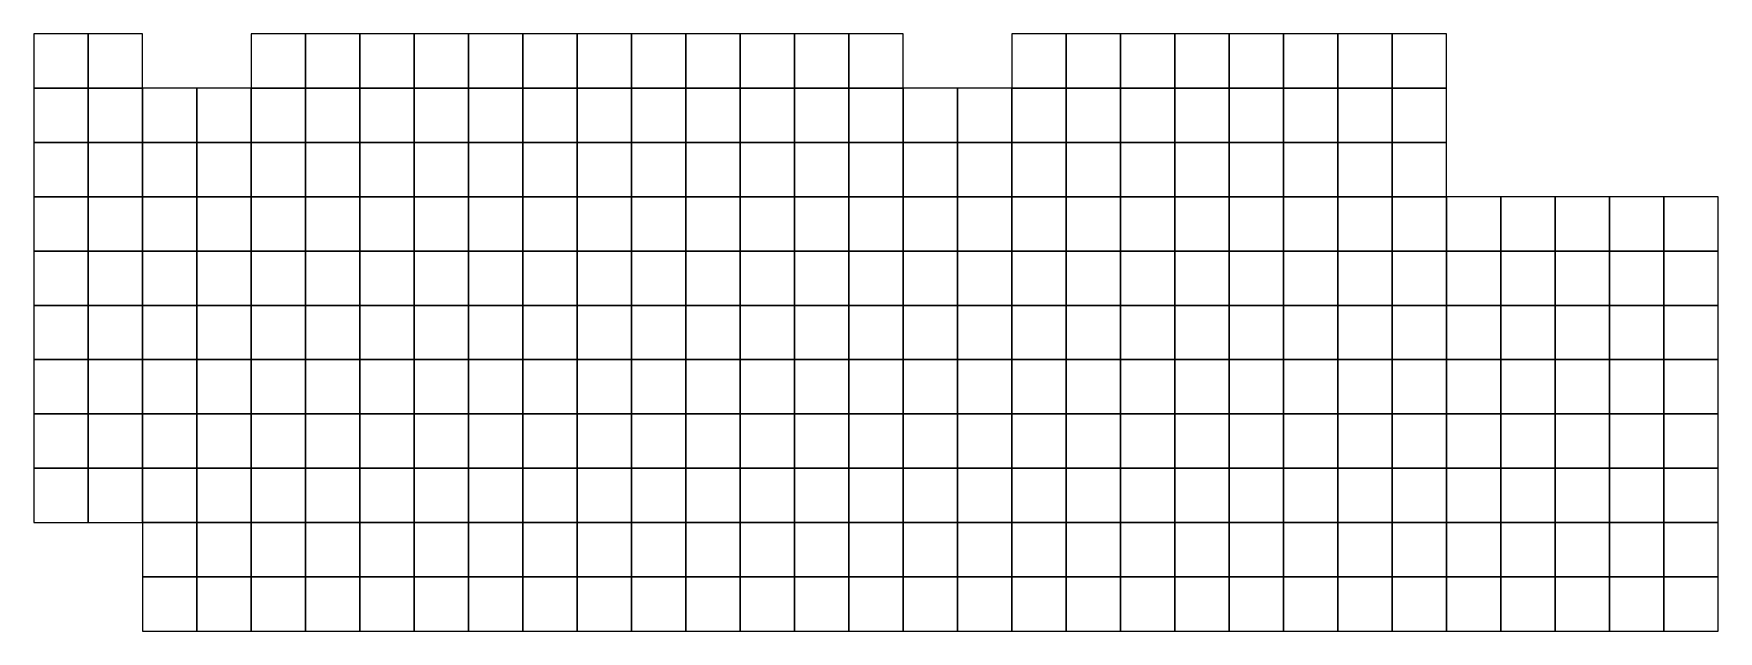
# Model space of a CAD drawing. Extents: x 225000 to 2157367, y 208400 to 840900.
# Drawn here: x 225000 to 243600, y 208400 to 215000 of the extents above; entities that cross this region are included whole.
import ezdxf

# ---------------------------------------------------------------- set-up
doc = ezdxf.new("R2010")
doc.units = 0
doc.header["$LTSCALE"] = 10
doc.layers.add('XFM2P20L-DC$0$A-R-Plan (Substation)', color=214, linetype='Continuous')
doc.layers.add('XFM2Q20-DC$0$A-R-Plan (Substation)', color=214, linetype='Continuous')
doc.layers.get('XFM2P20L-DC$0$A-R-Plan (Substation)').off()
doc.layers.get('XFM2Q20-DC$0$A-R-Plan (Substation)').off()
pattern_1 = [(0, (0, 0), (10, 10), [5, -15]), (90, (2.5, -2.5), (-10, 10), [5, -15])]

# ---------------------------------------------------------------- blocks, each defined once
blk = doc.blocks.new('XFM2Q20-DC$0$R-Plan')
h = blk.add_hatch()
h.set_pattern_fill('CROSS', color=256, scale=40)
h.set_pattern_definition(pattern_1)
h.paths.add_polyline_path([(0, 0), (60, 0), (60, 60), (0, 60)])
at = {"layer": 'DEFPOINTS'}
blk.add_lwpolyline([(0, 0), (60, 0), (60, 60), (0, 60)], close=True, dxfattribs=at)
blk = doc.blocks.new('XFM2Q20-DC')
at = {"layer": 'XFM2Q20-DC$0$A-R-Plan (Substation)', "xscale": 10, "yscale": 10, "zscale": 10}
for p in [(225000, 14400, 0), (225600, 14400, 0), (227400, 14400, 0), (228000, 14400, 0), (228600, 14400, 0), (229200, 14400, 0), (229800, 14400, 0), (230400, 14400, 0), (231000, 14400, 0), (231600, 14400, 0), (232200, 14400, 0), (232800, 14400, 0), (233400, 14400, 0), (234000, 14400, 0), (235800, 14400, 0), (236400, 14400, 0), (237000, 14400, 0), (237600, 14400, 0), (238200, 14400, 0), (238800, 14400, 0), (239400, 14400, 0), (240000, 14400, 0), (225000, 13800, 0), (225600, 13800, 0), (226200, 13800, 0), (226800, 13800, 0), (227400, 13800, 0), (228000, 13800, 0), (228600, 13800, 0), (229200, 13800, 0), (229800, 13800, 0), (230400, 13800, 0), (231000, 13800, 0), (231600, 13800, 0), (232200, 13800, 0), (232800, 13800, 0), (233400, 13800, 0), (234000, 13800, 0), (234600, 13800, 0), (235200, 13800, 0), (235800, 13800, 0), (236400, 13800, 0), (237000, 13800, 0), (237600, 13800, 0), (238200, 13800, 0), (238800, 13800, 0), (239400, 13800, 0), (240000, 13800, 0), (225000, 13200, 0), (225600, 13200, 0), (226200, 13200, 0), (226800, 13200, 0), (227400, 13200, 0), (228000, 13200, 0), (228600, 13200, 0), (229200, 13200, 0), (229800, 13200, 0), (230400, 13200, 0), (231000, 13200, 0), (231600, 13200, 0), (232200, 13200, 0), (232800, 13200, 0), (233400, 13200, 0), (234000, 13200, 0), (234600, 13200, 0), (235200, 13200, 0), (235800, 13200, 0), (236400, 13200, 0), (237000, 13200, 0), (237600, 13200, 0), (238200, 13200, 0), (238800, 13200, 0), (239400, 13200, 0), (240000, 13200, 0), (225000, 12600, 0), (225600, 12600, 0), (226200, 12600, 0), (226800, 12600, 0), (227400, 12600, 0), (228000, 12600, 0), (228600, 12600, 0), (229200, 12600, 0), (229800, 12600, 0), (230400, 12600, 0), (231000, 12600, 0), (231600, 12600, 0), (232200, 12600, 0), (232800, 12600, 0), (233400, 12600, 0), (234000, 12600, 0), (234600, 12600, 0), (235200, 12600, 0), (235800, 12600, 0), (236400, 12600, 0), (237000, 12600, 0), (237600, 12600, 0), (238200, 12600, 0), (238800, 12600, 0), (239400, 12600, 0), (240000, 12600, 0), (240600, 12600, 0), (241200, 12600, 0), (241800, 12600, 0), (242400, 12600, 0), (243000, 12600, 0), (225000, 12000, 0), (225600, 12000, 0), (226200, 12000, 0), (226800, 12000, 0), (227400, 12000, 0), (228000, 12000, 0), (228600, 12000, 0), (229200, 12000, 0), (229800, 12000, 0), (230400, 12000, 0), (231000, 12000, 0), (231600, 12000, 0), (232200, 12000, 0), (232800, 12000, 0), (233400, 12000, 0), (234000, 12000, 0), (234600, 12000, 0), (235200, 12000, 0), (235800, 12000, 0), (236400, 12000, 0), (237000, 12000, 0), (237600, 12000, 0), (238200, 12000, 0), (238800, 12000, 0), (239400, 12000, 0), (240000, 12000, 0), (240600, 12000, 0), (241200, 12000, 0), (241800, 12000, 0), (242400, 12000, 0), (243000, 12000, 0), (225000, 11400, 0), (225600, 11400, 0), (226200, 11400, 0), (226800, 11400, 0), (227400, 11400, 0), (228000, 11400, 0), (228600, 11400, 0), (229200, 11400, 0), (229800, 11400, 0), (230400, 11400, 0), (231000, 11400, 0), (231600, 11400, 0), (232200, 11400, 0), (232800, 11400, 0), (233400, 11400, 0), (234000, 11400, 0), (234600, 11400, 0), (235200, 11400, 0), (235800, 11400, 0), (236400, 11400, 0), (237000, 11400, 0), (237600, 11400, 0), (238200, 11400, 0), (238800, 11400, 0), (239400, 11400, 0), (240000, 11400, 0), (240600, 11400, 0), (241200, 11400, 0), (241800, 11400, 0), (242400, 11400, 0), (243000, 11400, 0), (225000, 10800, 0), (225600, 10800, 0), (226200, 10800, 0), (226800, 10800, 0), (227400, 10800, 0), (228000, 10800, 0), (228600, 10800, 0), (229200, 10800, 0), (229800, 10800, 0), (230400, 10800, 0), (231000, 10800, 0), (231600, 10800, 0), (232200, 10800, 0), (232800, 10800, 0), (233400, 10800, 0), (234000, 10800, 0), (234600, 10800, 0), (235200, 10800, 0), (235800, 10800, 0), (236400, 10800, 0), (237000, 10800, 0), (237600, 10800, 0), (238200, 10800, 0), (238800, 10800, 0), (239400, 10800, 0), (240000, 10800, 0), (240600, 10800, 0), (241200, 10800, 0), (241800, 10800, 0), (242400, 10800, 0), (243000, 10800, 0), (225000, 10200, 0), (225600, 10200, 0), (226200, 10200, 0), (226800, 10200, 0), (227400, 10200, 0), (228000, 10200, 0), (228600, 10200, 0), (229200, 10200, 0), (229800, 10200, 0), (230400, 10200, 0), (231000, 10200, 0), (231600, 10200, 0), (232200, 10200, 0), (232800, 10200, 0), (233400, 10200, 0), (234000, 10200, 0), (234600, 10200, 0), (235200, 10200, 0), (235800, 10200, 0), (236400, 10200, 0), (237000, 10200, 0), (237600, 10200, 0), (238200, 10200, 0), (238800, 10200, 0), (239400, 10200, 0), (240000, 10200, 0), (240600, 10200, 0), (241200, 10200, 0), (241800, 10200, 0), (242400, 10200, 0), (243000, 10200, 0), (225000, 9600, 0), (225600, 9600, 0), (226200, 9600, 0), (226800, 9600, 0), (227400, 9600, 0), (228000, 9600, 0), (228600, 9600, 0), (229200, 9600, 0), (229800, 9600, 0), (230400, 9600, 0), (231000, 9600, 0), (231600, 9600, 0), (232200, 9600, 0), (232800, 9600, 0), (233400, 9600, 0), (234000, 9600, 0), (234600, 9600, 0), (235200, 9600, 0), (235800, 9600, 0), (236400, 9600, 0), (237000, 9600, 0), (237600, 9600, 0), (238200, 9600, 0), (238800, 9600, 0), (239400, 9600, 0), (240000, 9600, 0), (240600, 9600, 0), (241200, 9600, 0), (241800, 9600, 0), (242400, 9600, 0), (243000, 9600, 0), (226200, 9000, 0), (226800, 9000, 0), (227400, 9000, 0), (228000, 9000, 0), (228600, 9000, 0), (229200, 9000, 0), (229800, 9000, 0), (230400, 9000, 0), (231000, 9000, 0), (231600, 9000, 0), (232200, 9000, 0), (232800, 9000, 0), (233400, 9000, 0), (234000, 9000, 0), (234600, 9000, 0), (235200, 9000, 0), (235800, 9000, 0), (236400, 9000, 0), (237000, 9000, 0), (237600, 9000, 0), (238200, 9000, 0), (238800, 9000, 0), (239400, 9000, 0), (240000, 9000, 0), (240600, 9000, 0), (241200, 9000, 0), (241800, 9000, 0), (242400, 9000, 0), (243000, 9000, 0), (226200, 8400, 0), (226800, 8400, 0), (227400, 8400, 0), (228000, 8400, 0), (228600, 8400, 0), (229200, 8400, 0), (229800, 8400, 0), (230400, 8400, 0), (231000, 8400, 0), (231600, 8400, 0), (232200, 8400, 0), (232800, 8400, 0), (233400, 8400, 0), (234000, 8400, 0), (234600, 8400, 0), (235200, 8400, 0), (235800, 8400, 0), (236400, 8400, 0), (237000, 8400, 0), (237600, 8400, 0), (238200, 8400, 0), (238800, 8400, 0), (239400, 8400, 0), (240000, 8400, 0), (240600, 8400, 0), (241200, 8400, 0), (241800, 8400, 0), (242400, 8400, 0), (243000, 8400, 0)]:
    blk.add_blockref('XFM2Q20-DC$0$R-Plan', p, dxfattribs=at)
blk = doc.blocks.new('XFM2P20L-DC$0$R-Plan')
h = blk.add_hatch()
h.set_pattern_fill('CROSS', color=256, scale=40)
h.set_pattern_definition(pattern_1)
h.paths.add_polyline_path([(0, 0), (60, 0), (60, 60), (0, 60)])
at = {"layer": 'DEFPOINTS'}
blk.add_lwpolyline([(0, 0), (60, 0), (60, 60), (0, 60)], close=True, dxfattribs=at)
blk = doc.blocks.new('XFM2P20L-DC')
at = {"layer": 'XFM2P20L-DC$0$A-R-Plan (Substation)', "xscale": 10, "yscale": 10, "zscale": 10}
for p in [(225000, 14400, 0), (225600, 14400, 0), (227400, 14400, 0), (228000, 14400, 0), (228600, 14400, 0), (229200, 14400, 0), (229800, 14400, 0), (230400, 14400, 0), (231000, 14400, 0), (231600, 14400, 0), (232200, 14400, 0), (232800, 14400, 0), (233400, 14400, 0), (234000, 14400, 0), (235800, 14400, 0), (236400, 14400, 0), (237000, 14400, 0), (237600, 14400, 0), (238200, 14400, 0), (238800, 14400, 0), (239400, 14400, 0), (240000, 14400, 0), (225000, 13800, 0), (225600, 13800, 0), (226200, 13800, 0), (226800, 13800, 0), (227400, 13800, 0), (228000, 13800, 0), (228600, 13800, 0), (229200, 13800, 0), (229800, 13800, 0), (230400, 13800, 0), (231000, 13800, 0), (231600, 13800, 0), (232200, 13800, 0), (232800, 13800, 0), (233400, 13800, 0), (234000, 13800, 0), (234600, 13800, 0), (235200, 13800, 0), (235800, 13800, 0), (236400, 13800, 0), (237000, 13800, 0), (237600, 13800, 0), (238200, 13800, 0), (238800, 13800, 0), (239400, 13800, 0), (240000, 13800, 0), (225000, 13200, 0), (225600, 13200, 0), (226200, 13200, 0), (226800, 13200, 0), (227400, 13200, 0), (228000, 13200, 0), (228600, 13200, 0), (229200, 13200, 0), (229800, 13200, 0), (230400, 13200, 0), (231000, 13200, 0), (231600, 13200, 0), (232200, 13200, 0), (232800, 13200, 0), (233400, 13200, 0), (234000, 13200, 0), (234600, 13200, 0), (235200, 13200, 0), (235800, 13200, 0), (236400, 13200, 0), (237000, 13200, 0), (237600, 13200, 0), (238200, 13200, 0), (238800, 13200, 0), (239400, 13200, 0), (240000, 13200, 0), (225000, 12600, 0), (225600, 12600, 0), (226200, 12600, 0), (226800, 12600, 0), (227400, 12600, 0), (228000, 12600, 0), (228600, 12600, 0), (229200, 12600, 0), (229800, 12600, 0), (230400, 12600, 0), (231000, 12600, 0), (231600, 12600, 0), (232200, 12600, 0), (232800, 12600, 0), (233400, 12600, 0), (234000, 12600, 0), (234600, 12600, 0), (235200, 12600, 0), (235800, 12600, 0), (236400, 12600, 0), (237000, 12600, 0), (237600, 12600, 0), (238200, 12600, 0), (238800, 12600, 0), (239400, 12600, 0), (240000, 12600, 0), (240600, 12600, 0), (241200, 12600, 0), (241800, 12600, 0), (242400, 12600, 0), (243000, 12600, 0), (225000, 12000, 0), (225600, 12000, 0), (226200, 12000, 0), (226800, 12000, 0), (227400, 12000, 0), (228000, 12000, 0), (228600, 12000, 0), (229200, 12000, 0), (229800, 12000, 0), (230400, 12000, 0), (231000, 12000, 0), (231600, 12000, 0), (232200, 12000, 0), (232800, 12000, 0), (233400, 12000, 0), (234000, 12000, 0), (234600, 12000, 0), (235200, 12000, 0), (235800, 12000, 0), (236400, 12000, 0), (237000, 12000, 0), (237600, 12000, 0), (238200, 12000, 0), (238800, 12000, 0), (239400, 12000, 0), (240000, 12000, 0), (240600, 12000, 0), (241200, 12000, 0), (241800, 12000, 0), (242400, 12000, 0), (243000, 12000, 0), (225000, 11400, 0), (225600, 11400, 0), (226200, 11400, 0), (226800, 11400, 0), (227400, 11400, 0), (228000, 11400, 0), (228600, 11400, 0), (229200, 11400, 0), (229800, 11400, 0), (230400, 11400, 0), (231000, 11400, 0), (231600, 11400, 0), (232200, 11400, 0), (232800, 11400, 0), (233400, 11400, 0), (234000, 11400, 0), (234600, 11400, 0), (235200, 11400, 0), (235800, 11400, 0), (236400, 11400, 0), (237000, 11400, 0), (237600, 11400, 0), (238200, 11400, 0), (238800, 11400, 0), (239400, 11400, 0), (240000, 11400, 0), (240600, 11400, 0), (241200, 11400, 0), (241800, 11400, 0), (242400, 11400, 0), (243000, 11400, 0), (225000, 10800, 0), (225600, 10800, 0), (226200, 10800, 0), (226800, 10800, 0), (227400, 10800, 0), (228000, 10800, 0), (228600, 10800, 0), (229200, 10800, 0), (229800, 10800, 0), (230400, 10800, 0), (231000, 10800, 0), (231600, 10800, 0), (232200, 10800, 0), (232800, 10800, 0), (233400, 10800, 0), (234000, 10800, 0), (234600, 10800, 0), (235200, 10800, 0), (235800, 10800, 0), (236400, 10800, 0), (237000, 10800, 0), (237600, 10800, 0), (238200, 10800, 0), (238800, 10800, 0), (239400, 10800, 0), (240000, 10800, 0), (240600, 10800, 0), (241200, 10800, 0), (241800, 10800, 0), (242400, 10800, 0), (243000, 10800, 0), (225000, 10200, 0), (225600, 10200, 0), (226200, 10200, 0), (226800, 10200, 0), (227400, 10200, 0), (228000, 10200, 0), (228600, 10200, 0), (229200, 10200, 0), (229800, 10200, 0), (230400, 10200, 0), (231000, 10200, 0), (231600, 10200, 0), (232200, 10200, 0), (232800, 10200, 0), (233400, 10200, 0), (234000, 10200, 0), (234600, 10200, 0), (235200, 10200, 0), (235800, 10200, 0), (236400, 10200, 0), (237000, 10200, 0), (237600, 10200, 0), (238200, 10200, 0), (238800, 10200, 0), (239400, 10200, 0), (240000, 10200, 0), (240600, 10200, 0), (241200, 10200, 0), (241800, 10200, 0), (242400, 10200, 0), (243000, 10200, 0), (225000, 9600, 0), (225600, 9600, 0), (226200, 9600, 0), (226800, 9600, 0), (227400, 9600, 0), (228000, 9600, 0), (228600, 9600, 0), (229200, 9600, 0), (229800, 9600, 0), (230400, 9600, 0), (231000, 9600, 0), (231600, 9600, 0), (232200, 9600, 0), (232800, 9600, 0), (233400, 9600, 0), (234000, 9600, 0), (234600, 9600, 0), (235200, 9600, 0), (235800, 9600, 0), (236400, 9600, 0), (237000, 9600, 0), (237600, 9600, 0), (238200, 9600, 0), (238800, 9600, 0), (239400, 9600, 0), (240000, 9600, 0), (240600, 9600, 0), (241200, 9600, 0), (241800, 9600, 0), (242400, 9600, 0), (243000, 9600, 0), (226200, 9000, 0), (226800, 9000, 0), (227400, 9000, 0), (228000, 9000, 0), (228600, 9000, 0), (229200, 9000, 0), (229800, 9000, 0), (230400, 9000, 0), (231000, 9000, 0), (231600, 9000, 0), (232200, 9000, 0), (232800, 9000, 0), (233400, 9000, 0), (234000, 9000, 0), (234600, 9000, 0), (235200, 9000, 0), (235800, 9000, 0), (236400, 9000, 0), (237000, 9000, 0), (237600, 9000, 0), (238200, 9000, 0), (238800, 9000, 0), (239400, 9000, 0), (240000, 9000, 0), (240600, 9000, 0), (241200, 9000, 0), (241800, 9000, 0), (242400, 9000, 0), (243000, 9000, 0), (226200, 8400, 0), (226800, 8400, 0), (227400, 8400, 0), (228000, 8400, 0), (228600, 8400, 0), (229200, 8400, 0), (229800, 8400, 0), (230400, 8400, 0), (231000, 8400, 0), (231600, 8400, 0), (232200, 8400, 0), (232800, 8400, 0), (233400, 8400, 0), (234000, 8400, 0), (234600, 8400, 0), (235200, 8400, 0), (235800, 8400, 0), (236400, 8400, 0), (237000, 8400, 0), (237600, 8400, 0), (238200, 8400, 0), (238800, 8400, 0), (239400, 8400, 0), (240000, 8400, 0), (240600, 8400, 0), (241200, 8400, 0), (241800, 8400, 0), (242400, 8400, 0), (243000, 8400, 0)]:
    blk.add_blockref('XFM2P20L-DC$0$R-Plan', p, dxfattribs=at)

msp = doc.modelspace()

# ---------------------------------------------------------------- block references
for name in ['XFM2P20L-DC', 'XFM2Q20-DC']:
    msp.add_blockref(name, (0, 200000))

doc.saveas('drawing.dxf')
